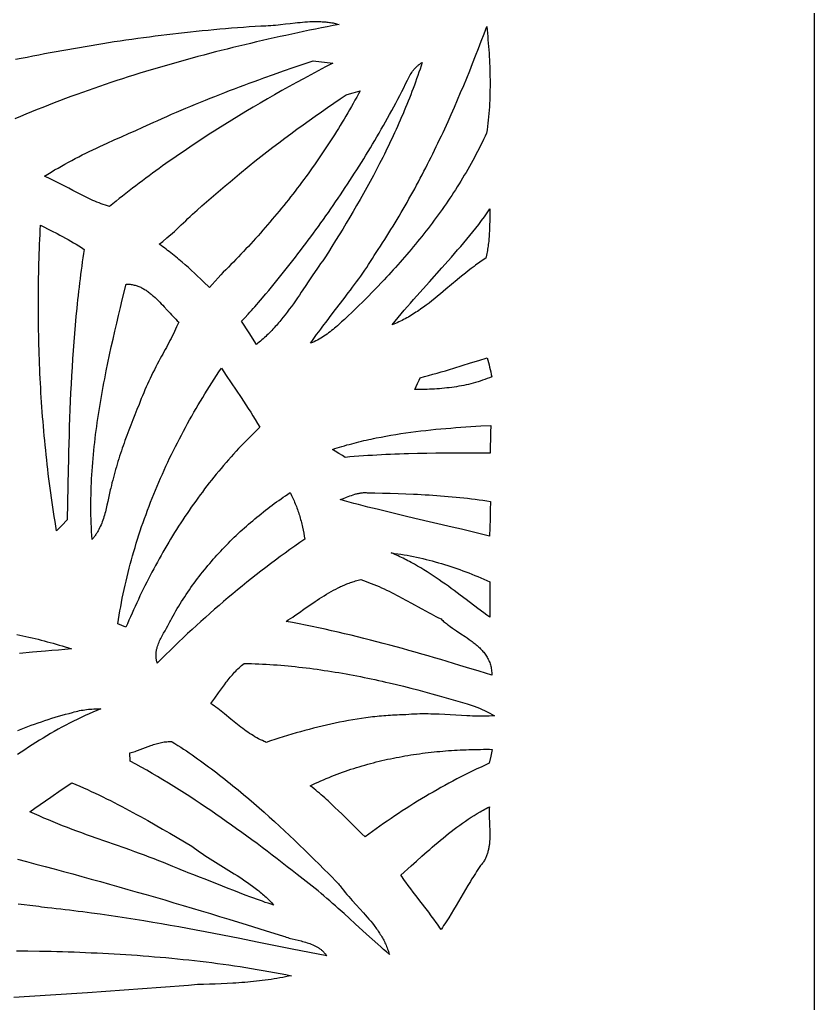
# Model space of a CAD drawing. Extents: x 138 to 547, y 3 to 737.
# Drawn here: x 429.5 to 546.6, y 251.5 to 396.3 of the extents above; entities that cross this region are included whole.
import ezdxf

# ---------------------------------------------------------------- set-up
doc = ezdxf.new("R2010")
doc.units = 0
doc.layers.add('LAYER_1', color=18, linetype='CONTINUOUS')

msp = doc.modelspace()

# ---------------------------------------------------------------- linework, layer by layer
at = {"layer": 'LAYER_1'}
for points in [[(138.38, 3), (546.62, 3), (546.62, 737.11), (138.38, 737.11)], [(479.42, 354.16), (479.02, 353.77), (478.61, 353.39), (477.8, 352.61), (477.39, 352.22), (476.98, 351.84), (476.77, 351.65), (476.57, 351.46), (476.36, 351.27), (476.14, 351.09), (475.93, 350.91), (475.71, 350.73), (475.5, 350.56), (475.28, 350.39), (475.05, 350.22), (474.83, 350.06), (474.6, 349.9), (474.37, 349.74), (474.14, 349.59), (473.9, 349.45), (473.66, 349.31), (473.42, 349.18), (473.17, 349.05), (472.92, 348.93), (472.67, 348.82), (472.54, 348.76), (472.41, 348.71), (472.71, 349.13), (473, 349.55), (473.3, 349.97), (473.61, 350.38), (473.91, 350.8), (474.22, 351.21), (474.84, 352.03), (475.46, 352.85), (476.09, 353.66), (477.34, 355.29), (477.96, 356.11), (478.27, 356.52), (478.58, 356.94), (478.89, 357.35), (479.19, 357.77), (479.49, 358.18), (479.79, 358.6), (480.09, 359.02), (480.38, 359.45), (480.67, 359.87), (480.95, 360.3), (481.23, 360.73), (481.51, 361.17), (481.78, 361.61), (482.05, 362.05), (482.37, 362.53), (482.69, 363.02), (483.01, 363.5), (483.32, 363.99), (483.64, 364.47), (483.94, 364.96), (484.25, 365.46), (484.55, 365.95), (484.86, 366.44), (485.16, 366.94), (485.45, 367.43), (485.75, 367.93), (486.04, 368.43), (486.33, 368.93), (486.62, 369.44), (486.9, 369.94), (487.18, 370.45), (487.46, 370.95), (487.74, 371.46), (488.02, 371.97), (488.29, 372.48), (488.57, 372.99), (488.84, 373.51), (489.1, 374.02), (489.37, 374.54), (489.63, 375.05), (489.89, 375.57), (490.15, 376.09), (490.41, 376.61), (490.67, 377.13), (490.92, 377.65), (491.17, 378.18), (491.42, 378.7), (491.67, 379.22), (491.92, 379.75), (492.16, 380.28), (492.65, 381.33), (493.12, 382.39), (493.59, 383.46), (494.05, 384.53), (494.51, 385.6), (494.96, 386.67), (495.41, 387.74), (495.85, 388.82), (496.28, 389.9), (496.71, 390.99), (497.13, 392.07), (497.54, 393.16), (497.96, 394.25), (498.36, 395.33), (498.46, 394.36), (498.5, 393.87), (498.54, 393.38), (498.58, 392.89), (498.62, 392.4), (498.65, 391.91), (498.69, 391.42), (498.72, 390.92), (498.74, 390.43), (498.77, 389.94), (498.79, 389.44), (498.8, 388.95), (498.82, 388.45), (498.83, 387.96), (498.84, 387.46), (498.84, 386.97), (498.84, 386.47), (498.83, 385.98), (498.82, 385.48), (498.81, 384.99), (498.79, 384.5), (498.77, 384), (498.74, 383.51), (498.71, 383.02), (498.67, 382.54), (498.63, 382.05), (498.58, 381.56), (498.52, 381.08), (498.46, 380.59), (498.4, 380.11), (498.33, 379.63), (498.11, 379.17), (497.9, 378.72), (497.68, 378.27), (497.46, 377.82), (497.23, 377.37), (497, 376.92), (496.77, 376.48), (496.53, 376.04), (496.3, 375.6), (496.05, 375.16), (495.81, 374.73), (495.56, 374.29), (495.31, 373.86), (495.05, 373.43), (494.8, 373), (494.54, 372.57), (494.27, 372.15), (494.01, 371.73), (493.74, 371.31), (493.47, 370.89), (493.19, 370.47), (492.92, 370.06), (492.64, 369.64), (492.36, 369.23), (492.07, 368.82), (491.78, 368.41), (491.49, 368.01), (491.2, 367.6), (490.91, 367.2), (490.61, 366.8), (490.31, 366.4), (490.01, 366.01), (489.71, 365.61), (489.4, 365.22), (489.09, 364.82), (488.78, 364.43), (488.47, 364.05), (488.16, 363.66), (487.84, 363.27), (487.52, 362.89), (487.2, 362.51), (486.88, 362.13), (486.56, 361.75), (486.23, 361.37), (485.91, 361), (485.58, 360.62), (485.25, 360.25), (484.92, 359.88), (484.58, 359.51), (484.25, 359.14), (483.91, 358.78), (483.57, 358.41), (483.23, 358.05), (482.89, 357.69), (482.21, 356.97), (481.52, 356.26), (480.82, 355.55), (480.13, 354.85)], [(475.69, 389.94), (474.61, 389.37), (473.53, 388.81), (472.45, 388.23), (471.38, 387.65), (470.31, 387.07), (469.24, 386.48), (468.17, 385.89), (467.11, 385.29), (466.05, 384.68), (464.99, 384.07), (463.94, 383.45), (462.89, 382.83), (461.84, 382.19), (460.8, 381.56), (459.76, 380.91), (458.72, 380.26), (458.2, 379.94), (457.69, 379.61), (457.17, 379.27), (456.66, 378.94), (456.15, 378.61), (455.64, 378.27), (455.13, 377.93), (454.62, 377.59), (454.11, 377.25), (453.61, 376.9), (453.1, 376.56), (452.6, 376.21), (452.09, 375.86), (451.59, 375.51), (451.09, 375.16), (450.59, 374.8), (450.1, 374.44), (449.6, 374.08), (449.1, 373.72), (448.61, 373.36), (448.12, 372.99), (447.63, 372.62), (447.14, 372.25), (446.65, 371.88), (446.16, 371.51), (445.68, 371.13), (445.19, 370.75), (444.71, 370.37), (444.23, 369.99), (443.75, 369.6), (443.27, 369.22), (442.8, 368.83), (442.48, 368.92), (442.17, 369.02), (441.86, 369.13), (441.55, 369.24), (441.24, 369.36), (440.93, 369.48), (440.63, 369.61), (440.33, 369.74), (440.03, 369.87), (439.73, 370.01), (439.43, 370.15), (439.13, 370.29), (438.83, 370.44), (438.54, 370.59), (437.95, 370.89), (437.36, 371.2), (436.78, 371.51), (436.19, 371.82), (435.6, 372.13), (435.01, 372.43), (434.72, 372.58), (434.42, 372.72), (434.12, 372.87), (433.82, 373.01), (433.52, 373.14), (433.22, 373.28), (433.71, 373.59), (434.2, 373.9), (434.7, 374.21), (435.2, 374.5), (435.7, 374.79), (436.21, 375.08), (436.72, 375.36), (437.23, 375.63), (437.74, 375.9), (438.25, 376.16), (438.77, 376.42), (439.29, 376.68), (439.81, 376.93), (440.33, 377.18), (440.85, 377.43), (441.38, 377.68), (441.9, 377.92), (442.43, 378.16), (443.48, 378.63), (444.54, 379.1), (445.6, 379.57), (446.66, 380.04), (447.71, 380.51), (448.77, 380.99), (449.29, 381.23), (449.82, 381.47), (450.52, 381.79), (451.23, 382.1), (451.93, 382.41), (452.64, 382.71), (453.34, 383.01), (454.05, 383.31), (454.76, 383.61), (455.47, 383.9), (456.18, 384.2), (456.9, 384.48), (457.61, 384.77), (458.32, 385.05), (459.04, 385.34), (459.76, 385.61), (460.47, 385.89), (461.19, 386.17), (461.91, 386.44), (462.63, 386.71), (463.35, 386.97), (464.07, 387.24), (464.79, 387.5), (465.52, 387.77), (466.96, 388.28), (468.41, 388.79), (469.86, 389.3), (471.32, 389.79), (472.77, 390.29)], [(474.48, 361.27), (474.19, 360.86), (473.89, 360.44), (473.6, 360.03), (473.31, 359.61), (472.74, 358.76), (472.17, 357.91), (471.6, 357.06), (471.03, 356.21), (470.75, 355.79), (470.46, 355.37), (470.16, 354.95), (469.87, 354.53), (469.57, 354.12), (469.27, 353.71), (468.97, 353.3), (468.66, 352.9), (468.34, 352.5), (468.02, 352.11), (467.86, 351.91), (467.7, 351.72), (467.53, 351.53), (467.37, 351.34), (467.2, 351.15), (467.03, 350.96), (466.86, 350.78), (466.68, 350.59), (466.51, 350.41), (466.33, 350.23), (466.15, 350.05), (465.97, 349.88), (465.79, 349.7), (465.6, 349.53), (465.42, 349.36), (465.23, 349.19), (465.04, 349.02), (464.84, 348.86), (464.65, 348.7), (464.45, 348.54), (463.35, 350.24), (462.24, 351.95), (462.73, 352.47), (463.23, 353.01), (463.48, 353.27), (463.72, 353.54), (463.97, 353.81), (464.21, 354.09), (465.02, 355.04), (465.83, 356), (466.23, 356.49), (466.63, 356.97), (467.03, 357.45), (467.43, 357.94), (467.82, 358.43), (468.22, 358.92), (468.61, 359.41), (469, 359.9), (469.39, 360.39), (469.78, 360.89), (470.16, 361.38), (470.55, 361.88), (470.93, 362.38), (471.31, 362.88), (471.69, 363.38), (472.07, 363.89), (472.44, 364.39), (472.82, 364.9), (473.19, 365.41), (473.56, 365.91), (473.93, 366.42), (474.29, 366.94), (474.66, 367.45), (475.02, 367.96), (475.38, 368.48), (475.74, 369), (476.1, 369.52), (476.46, 370.04), (476.81, 370.56), (477.16, 371.08), (477.51, 371.61), (477.86, 372.13), (478.2, 372.66), (478.55, 373.19), (478.89, 373.72), (479.23, 374.25), (479.56, 374.78), (479.9, 375.32), (480.23, 375.85), (480.56, 376.39), (480.89, 376.93), (481.22, 377.47), (481.54, 378.01), (481.86, 378.56), (482.18, 379.1), (482.5, 379.65), (482.82, 380.2), (483.13, 380.74), (483.44, 381.3), (483.75, 381.85), (484.05, 382.4), (484.36, 382.96), (484.66, 383.51), (484.96, 384.07), (485.25, 384.63), (485.55, 385.19), (485.84, 385.75), (486.13, 386.32), (486.41, 386.88), (486.7, 387.45), (486.79, 387.65), (486.88, 387.84), (486.98, 388.03), (487.09, 388.22), (487.2, 388.4), (487.32, 388.58), (487.44, 388.75), (487.51, 388.83), (487.57, 388.92), (487.64, 389), (487.71, 389.08), (487.78, 389.16), (487.85, 389.23), (487.92, 389.31), (488, 389.38), (488.07, 389.46), (488.15, 389.53), (488.23, 389.6), (488.32, 389.67), (488.4, 389.73), (488.48, 389.8), (488.57, 389.86), (488.66, 389.92), (488.75, 389.98), (488.84, 390.04), (488.69, 389.55), (488.53, 389.07), (488.37, 388.6), (488.2, 388.12), (488.03, 387.64), (487.86, 387.16), (487.69, 386.69), (487.51, 386.22), (487.34, 385.74), (487.15, 385.27), (486.97, 384.8), (486.79, 384.33), (486.6, 383.87), (486.41, 383.4), (486.21, 382.93), (486.02, 382.47), (485.82, 382.01), (485.62, 381.54), (485.41, 381.08), (485.21, 380.62), (485, 380.16), (484.79, 379.7), (484.58, 379.24), (484.37, 378.79), (484.15, 378.33), (483.93, 377.88), (483.71, 377.42), (483.49, 376.97), (483.27, 376.52), (483.04, 376.07), (482.81, 375.62), (482.58, 375.17), (482.12, 374.28), (481.65, 373.39), (481.17, 372.5), (480.68, 371.61), (480.19, 370.73), (479.7, 369.86), (479.19, 368.98), (478.69, 368.11), (478.18, 367.25), (477.66, 366.38), (477.14, 365.52), (476.61, 364.67), (476.09, 363.81), (475.55, 362.96), (475.02, 362.11)], [(457.52, 356.91), (456.64, 357.75), (456.19, 358.17), (455.75, 358.59), (455.3, 359.01), (454.85, 359.43), (454.4, 359.84), (453.94, 360.24), (453.48, 360.64), (453.02, 361.04), (452.78, 361.24), (452.55, 361.43), (452.31, 361.62), (452.07, 361.81), (451.83, 362), (451.59, 362.19), (451.35, 362.37), (451.11, 362.56), (450.86, 362.74), (450.62, 362.92), (450.37, 363.09), (450.12, 363.27), (450.63, 363.69), (451.24, 364.21), (452.36, 365.15), (452.69, 365.48), (453.02, 365.8), (453.34, 366.12), (453.68, 366.44), (454.01, 366.75), (454.34, 367.06), (454.68, 367.38), (455.01, 367.69), (455.35, 368), (455.69, 368.3), (456.37, 368.91), (457.06, 369.51), (457.75, 370.11), (458.44, 370.71), (459.14, 371.3), (459.84, 371.89), (460.54, 372.48), (461.94, 373.66), (463.34, 374.83), (464.21, 375.52), (465.09, 376.21), (465.96, 376.88), (466.84, 377.56), (467.73, 378.23), (468.62, 378.89), (469.51, 379.55), (470.4, 380.21), (471.3, 380.86), (472.2, 381.5), (473.1, 382.15), (474.01, 382.78), (474.92, 383.41), (475.83, 384.04), (476.74, 384.67), (477.66, 385.29), (478.12, 385.42), (478.68, 385.58), (479.71, 385.88), (479.46, 385.41), (479.2, 384.94), (478.94, 384.47), (478.68, 384), (478.41, 383.54), (478.15, 383.07), (477.88, 382.61), (477.61, 382.14), (477.33, 381.68), (477.06, 381.23), (476.78, 380.77), (476.5, 380.31), (476.21, 379.86), (475.93, 379.4), (475.64, 378.95), (475.35, 378.5), (475.06, 378.05), (474.77, 377.61), (474.47, 377.16), (474.17, 376.72), (473.87, 376.28), (473.57, 375.83), (473.27, 375.4), (472.96, 374.96), (472.65, 374.52), (472.34, 374.09), (472.03, 373.65), (471.72, 373.22), (471.4, 372.79), (471.08, 372.37), (470.76, 371.94), (470.44, 371.51), (470.11, 371.09), (469.79, 370.67), (469.46, 370.25), (469.13, 369.83), (468.8, 369.41), (468.46, 369), (468.13, 368.58), (467.79, 368.17), (467.45, 367.76), (467.11, 367.35), (466.77, 366.95), (466.42, 366.54), (466.07, 366.14), (465.72, 365.73), (465.37, 365.33), (465.02, 364.93), (464.67, 364.54), (464.31, 364.14), (463.96, 363.75), (463.6, 363.35), (463.24, 362.96), (462.87, 362.58), (462.51, 362.19), (462.15, 361.8), (461.78, 361.42), (461.41, 361.04), (461.04, 360.66), (460.67, 360.28), (460.29, 359.9), (459.92, 359.53), (459.54, 359.15), (459.16, 358.78), (458.79, 358.35), (458.34, 357.84), (457.89, 357.33)], [(498.21, 361.23), (497.99, 361.09), (497.77, 360.94), (497.55, 360.79), (497.34, 360.64), (497.12, 360.49), (496.91, 360.34), (496.69, 360.18), (496.48, 360.02), (496.06, 359.7), (495.64, 359.37), (495.22, 359.04), (494.81, 358.71), (494.4, 358.37), (493.99, 358.03), (493.17, 357.34), (492.35, 356.65), (491.94, 356.3), (491.53, 355.96), (491.12, 355.62), (490.71, 355.29), (490.29, 354.96), (489.87, 354.63), (489.45, 354.31), (489.23, 354.16), (489.02, 354), (488.8, 353.85), (488.59, 353.7), (488.37, 353.55), (488.15, 353.4), (487.93, 353.26), (487.71, 353.11), (487.49, 352.97), (487.26, 352.84), (487.04, 352.7), (486.81, 352.57), (486.58, 352.44), (486.35, 352.31), (486.11, 352.19), (485.88, 352.07), (485.64, 351.95), (485.4, 351.84), (485.16, 351.73), (484.92, 351.63), (484.68, 351.52), (484.43, 351.42), (484.87, 351.97), (485.31, 352.5), (485.76, 353.04), (486.21, 353.57), (486.66, 354.1), (487.12, 354.63), (487.58, 355.15), (488.04, 355.67), (488.97, 356.71), (489.9, 357.75), (491.76, 359.82), (492.69, 360.86), (493.15, 361.38), (493.61, 361.91), (494.07, 362.44), (494.52, 362.97), (494.98, 363.5), (495.42, 364.03), (495.87, 364.57), (496.3, 365.11), (496.74, 365.66), (497.17, 366.21), (497.59, 366.77), (498.01, 367.33), (498.22, 367.61), (498.42, 367.9), (498.63, 368.18), (498.83, 368.47), (498.81, 367.56), (498.79, 366.65), (498.78, 366.19), (498.77, 365.74), (498.75, 365.28), (498.73, 364.83), (498.7, 364.37), (498.68, 364.14), (498.66, 363.92), (498.64, 363.69), (498.62, 363.47), (498.59, 363.24), (498.56, 363.02), (498.53, 362.79), (498.49, 362.57), (498.46, 362.34), (498.41, 362.12), (498.37, 361.9), (498.32, 361.67), (498.27, 361.45)], [(436.56, 322.72), (435.77, 321.9), (434.99, 321.09), (434.87, 321.78), (434.76, 322.48), (434.65, 323.18), (434.54, 323.87), (434.44, 324.57), (434.33, 325.27), (434.23, 325.97), (434.14, 326.67), (434.04, 327.37), (433.95, 328.07), (433.86, 328.77), (433.77, 329.47), (433.69, 330.17), (433.61, 330.87), (433.53, 331.57), (433.45, 332.27), (433.38, 332.97), (433.31, 333.68), (433.24, 334.38), (433.17, 335.08), (433.11, 335.78), (433.05, 336.49), (432.99, 337.19), (432.93, 337.89), (432.88, 338.6), (432.83, 339.3), (432.78, 340.01), (432.73, 340.71), (432.69, 341.41), (432.65, 342.12), (432.61, 342.82), (432.57, 343.53), (432.54, 344.23), (432.51, 344.94), (432.48, 345.65), (432.45, 346.35), (432.42, 347.06), (432.4, 347.76), (432.38, 348.47), (432.36, 349.17), (432.35, 349.88), (432.33, 350.58), (432.32, 351.29), (432.31, 352), (432.31, 352.7), (432.3, 353.41), (432.3, 354.11), (432.3, 354.82), (432.31, 355.52), (432.31, 356.23), (432.32, 356.94), (432.33, 357.64), (432.34, 358.35), (432.35, 359.05), (432.37, 359.76), (432.39, 360.46), (432.41, 361.17), (432.43, 361.87), (432.46, 362.58), (432.49, 363.28), (432.52, 363.98), (432.55, 364.69), (432.58, 365.39), (432.62, 366.1), (434.25, 365.26), (435.07, 364.84), (435.48, 364.62), (435.88, 364.41), (436.29, 364.19), (436.69, 363.96), (437.09, 363.74), (437.48, 363.51), (437.88, 363.27), (438.27, 363.03), (438.66, 362.79), (439.04, 362.53), (438.95, 361.92), (438.86, 361.3), (438.77, 360.68), (438.69, 360.06), (438.6, 359.45), (438.52, 358.83), (438.44, 358.21), (438.37, 357.59), (438.29, 356.97), (438.22, 356.35), (438.15, 355.73), (438.08, 355.11), (438.02, 354.49), (437.95, 353.87), (437.83, 352.63), (437.72, 351.39), (437.62, 350.14), (437.52, 348.9), (437.43, 347.66), (437.34, 346.41), (437.26, 345.17), (437.19, 343.92), (437.12, 342.68), (437.06, 341.43), (437, 340.18), (436.95, 338.94), (436.9, 337.69), (436.86, 336.44), (436.82, 335.19), (436.78, 333.95), (436.75, 332.7), (436.72, 331.45), (436.69, 330.2), (436.64, 327.71), (436.6, 325.21)], [(442.96, 327.38), (442.9, 327.13), (442.85, 326.89), (442.73, 326.39), (442.52, 325.39), (442.41, 324.89), (442.29, 324.39), (442.23, 324.14), (442.17, 323.9), (442.1, 323.65), (442.03, 323.41), (441.96, 323.16), (441.88, 322.92), (441.8, 322.68), (441.72, 322.44), (441.63, 322.21), (441.53, 321.98), (441.43, 321.75), (441.32, 321.52), (441.21, 321.3), (441.09, 321.07), (441.03, 320.97), (440.97, 320.86), (440.9, 320.75), (440.83, 320.64), (440.76, 320.54), (440.69, 320.43), (440.62, 320.33), (440.54, 320.23), (440.46, 320.13), (440.38, 320.03), (440.3, 319.93), (440.21, 319.83), (440.17, 320.43), (440.14, 321.02), (440.11, 321.62), (440.08, 322.22), (440.07, 322.81), (440.05, 323.41), (440.04, 324), (440.04, 324.6), (440.04, 325.19), (440.05, 325.79), (440.06, 326.38), (440.08, 326.98), (440.1, 327.57), (440.12, 328.16), (440.15, 328.76), (440.18, 329.35), (440.22, 329.94), (440.26, 330.53), (440.31, 331.13), (440.36, 331.72), (440.42, 332.31), (440.47, 332.9), (440.54, 333.49), (440.6, 334.08), (440.67, 334.67), (440.74, 335.26), (440.82, 335.85), (440.9, 336.44), (440.98, 337.03), (441.07, 337.62), (441.16, 338.21), (441.25, 338.8), (441.34, 339.39), (441.44, 339.97), (441.54, 340.56), (441.64, 341.15), (441.75, 341.73), (441.86, 342.32), (441.97, 342.9), (442.08, 343.49), (442.19, 344.07), (442.31, 344.66), (442.55, 345.83), (442.79, 346.99), (443.05, 348.16), (443.31, 349.32), (443.57, 350.48), (443.84, 351.64), (444.11, 352.8), (444.38, 353.95), (444.66, 355.11), (445.22, 357.41), (445.38, 357.41), (445.53, 357.41), (445.68, 357.4), (445.83, 357.39), (445.98, 357.37), (446.13, 357.34), (446.27, 357.32), (446.42, 357.28), (446.56, 357.25), (446.7, 357.21), (446.84, 357.16), (446.98, 357.11), (447.11, 357.06), (447.25, 357), (447.38, 356.94), (447.52, 356.87), (447.65, 356.8), (447.78, 356.73), (447.91, 356.66), (448.04, 356.58), (448.16, 356.5), (448.29, 356.41), (448.42, 356.33), (448.54, 356.24), (448.66, 356.14), (448.78, 356.05), (448.91, 355.95), (449.03, 355.85), (449.14, 355.75), (449.26, 355.65), (449.5, 355.44), (449.73, 355.22), (449.96, 354.99), (450.18, 354.77), (450.41, 354.53), (450.63, 354.3), (450.85, 354.06), (451.28, 353.59), (451.71, 353.12), (451.92, 352.89), (452.14, 352.66), (452.35, 352.44), (452.56, 352.23), (452.77, 352.02), (452.99, 351.82), (452.67, 351.13), (452.51, 350.79), (452.35, 350.45), (452.19, 350.11), (452.03, 349.77), (451.86, 349.43), (451.69, 349.1), (451.52, 348.76), (451.35, 348.43), (451.17, 348.1), (450.99, 347.77), (450.81, 347.44), (450.62, 347.11), (450.44, 346.79), (450.25, 346.46), (450.03, 346.05), (449.82, 345.63), (449.6, 345.22), (449.4, 344.8), (449.19, 344.38), (448.98, 343.96), (448.78, 343.54), (448.59, 343.12), (448.39, 342.69), (448.2, 342.27), (448.01, 341.84), (447.83, 341.41), (447.65, 340.98), (447.47, 340.55), (447.3, 340.11), (447.14, 339.68), (446.82, 338.93), (446.51, 338.18), (446.21, 337.42), (445.91, 336.67), (445.62, 335.91), (445.34, 335.15), (445.06, 334.39), (444.92, 334.01), (444.79, 333.62), (444.66, 333.24), (444.53, 332.85), (444.4, 332.47), (444.27, 332.08), (444.15, 331.69), (444.03, 331.31), (443.91, 330.92), (443.79, 330.53), (443.68, 330.14), (443.57, 329.75), (443.46, 329.35), (443.36, 328.96), (443.25, 328.57), (443.15, 328.17), (443.06, 327.78)], [(499.1, 343.78), (498.76, 343.64), (498.43, 343.5), (498.09, 343.37), (497.75, 343.25), (497.41, 343.13), (497.07, 343.02), (496.72, 342.92), (496.38, 342.83), (496.03, 342.74), (495.68, 342.65), (495.32, 342.57), (494.97, 342.5), (494.62, 342.43), (494.26, 342.37), (493.9, 342.31), (493.54, 342.25), (493.19, 342.2), (492.83, 342.16), (492.47, 342.12), (492.11, 342.08), (491.75, 342.05), (491.38, 342.02), (491.02, 341.99), (490.66, 341.97), (490.3, 341.95), (489.94, 341.93), (489.58, 341.92), (489.22, 341.9), (488.86, 341.89), (488.5, 341.89), (487.78, 341.88), (488.17, 342.76), (488.38, 343.25), (488.55, 343.64), (489.18, 343.8), (489.8, 343.97), (490.42, 344.14), (491.04, 344.31), (491.65, 344.49), (492.27, 344.67), (492.88, 344.86), (493.5, 345.04), (494.73, 345.42), (495.95, 345.81), (497.18, 346.19), (498.41, 346.57), (498.6, 345.87), (498.7, 345.53), (498.78, 345.18), (498.87, 344.83), (498.95, 344.48), (499.03, 344.13)], [(445.21, 306.9), (444.01, 307.39), (444.11, 308.03), (444.21, 308.66), (444.32, 309.3), (444.43, 309.93), (444.55, 310.56), (444.67, 311.19), (444.8, 311.82), (444.93, 312.45), (445.07, 313.08), (445.22, 313.71), (445.36, 314.33), (445.52, 314.95), (445.68, 315.58), (445.84, 316.2), (446.01, 316.82), (446.18, 317.43), (446.36, 318.05), (446.54, 318.66), (446.72, 319.28), (446.92, 319.89), (447.11, 320.5), (447.31, 321.11), (447.52, 321.71), (447.73, 322.32), (447.94, 322.92), (448.16, 323.52), (448.38, 324.12), (448.61, 324.72), (448.84, 325.32), (449.07, 325.91), (449.31, 326.51), (449.55, 327.1), (449.8, 327.69), (450.05, 328.28), (450.31, 328.86), (450.57, 329.45), (450.83, 330.03), (451.1, 330.61), (451.37, 331.19), (451.64, 331.77), (451.92, 332.35), (452.2, 332.92), (452.49, 333.49), (452.78, 334.06), (453.07, 334.63), (453.37, 335.19), (453.67, 335.76), (453.97, 336.32), (454.28, 336.88), (454.59, 337.44), (454.9, 337.99), (455.22, 338.54), (455.54, 339.1), (455.86, 339.64), (456.19, 340.19), (456.52, 340.74), (456.85, 341.28), (457.19, 341.82), (457.53, 342.36), (457.87, 342.89), (458.21, 343.43), (458.56, 343.96), (458.91, 344.49), (459.27, 345.02), (459.99, 343.94), (460.72, 342.87), (461.45, 341.8), (462.17, 340.73), (462.52, 340.19), (462.88, 339.65), (463.23, 339.1), (463.58, 338.56), (463.92, 338.01), (464.26, 337.46), (464.6, 336.91), (464.93, 336.36), (464.53, 335.97), (464.13, 335.59), (463.74, 335.2), (463.35, 334.8), (462.96, 334.41), (462.57, 334.01), (462.19, 333.61), (461.81, 333.2), (461.43, 332.8), (461.06, 332.39), (460.69, 331.97), (460.32, 331.56), (459.95, 331.14), (459.59, 330.72), (459.23, 330.29), (458.88, 329.87), (458.52, 329.44), (458.17, 329.01), (457.83, 328.57), (457.48, 328.14), (457.14, 327.7), (456.8, 327.26), (456.47, 326.81), (456.13, 326.37), (455.8, 325.92), (455.48, 325.47), (455.15, 325.01), (454.83, 324.56), (454.52, 324.1), (454.2, 323.64), (453.89, 323.18), (453.58, 322.72), (453.28, 322.25), (452.97, 321.78), (452.67, 321.31), (452.38, 320.84), (452.08, 320.36), (451.79, 319.89), (451.5, 319.41), (451.21, 318.93), (450.93, 318.45), (450.65, 317.96), (450.38, 317.48), (450.1, 316.99), (449.83, 316.5), (449.56, 316.01), (449.3, 315.51), (449.03, 315.02), (448.77, 314.52), (448.52, 314.02), (448.26, 313.53), (448.01, 313.02), (447.76, 312.52), (447.52, 312.02), (447.27, 311.51), (447.03, 311), (446.8, 310.5), (446.56, 309.98), (446.33, 309.47), (446.1, 308.96), (445.87, 308.45), (445.65, 307.93), (445.43, 307.41)], [(498.85, 332.55), (496.18, 332.54), (493.51, 332.53), (492.17, 332.52), (490.84, 332.51), (489.51, 332.49), (488.17, 332.46), (486.84, 332.43), (486.17, 332.41), (485.51, 332.39), (484.84, 332.36), (484.17, 332.34), (483.51, 332.31), (482.84, 332.28), (482.18, 332.24), (481.51, 332.2), (480.84, 332.16), (480.18, 332.12), (479.51, 332.07), (478.85, 332.02), (478.18, 331.97), (477.52, 331.91), (477.09, 332.17), (476.57, 332.49), (476.05, 332.81), (475.62, 333.08), (475.98, 333.2), (476.33, 333.31), (476.68, 333.42), (477.03, 333.52), (477.39, 333.62), (477.74, 333.73), (478.1, 333.82), (478.46, 333.92), (478.81, 334.01), (479.17, 334.11), (479.53, 334.19), (479.89, 334.28), (480.25, 334.37), (480.61, 334.45), (480.97, 334.53), (481.33, 334.61), (481.69, 334.69), (482.05, 334.76), (482.78, 334.9), (483.5, 335.04), (484.23, 335.17), (484.96, 335.29), (485.69, 335.4), (486.43, 335.51), (487.16, 335.61), (487.9, 335.71), (488.63, 335.8), (489.37, 335.88), (490.11, 335.96), (490.85, 336.04), (491.58, 336.11), (492.32, 336.17), (493.06, 336.23), (493.8, 336.29), (494.54, 336.34), (495.28, 336.4), (496.01, 336.44), (496.75, 336.49), (497.49, 336.53), (498.96, 336.61), (498.92, 335.59), (498.89, 334.58), (498.86, 333.57)], [(471.55, 319.87), (470.82, 319.37), (470.09, 318.86), (469.37, 318.34), (468.65, 317.82), (467.94, 317.3), (467.22, 316.78), (466.51, 316.24), (465.81, 315.71), (465.1, 315.17), (464.4, 314.63), (463.71, 314.08), (463.01, 313.52), (462.32, 312.97), (461.64, 312.41), (460.95, 311.84), (460.27, 311.27), (459.59, 310.7), (458.92, 310.12), (458.25, 309.54), (457.58, 308.95), (456.92, 308.36), (456.25, 307.77), (455.6, 307.17), (454.94, 306.57), (454.29, 305.96), (453.64, 305.35), (453, 304.74), (452.35, 304.12), (451.72, 303.5), (451.08, 302.88), (450.45, 302.25), (449.82, 301.62), (449.79, 301.73), (449.76, 301.84), (449.73, 301.95), (449.71, 302.06), (449.69, 302.17), (449.67, 302.27), (449.66, 302.38), (449.65, 302.49), (449.65, 302.59), (449.64, 302.7), (449.64, 302.8), (449.64, 302.91), (449.65, 303.01), (449.66, 303.12), (449.67, 303.22), (449.68, 303.32), (449.69, 303.42), (449.71, 303.52), (449.73, 303.62), (449.75, 303.72), (449.78, 303.82), (449.8, 303.92), (449.86, 304.12), (449.93, 304.32), (450, 304.51), (450.08, 304.7), (450.16, 304.89), (450.25, 305.08), (450.34, 305.27), (450.44, 305.46), (450.54, 305.65), (450.75, 306.02), (450.96, 306.39), (451.17, 306.76), (451.37, 307.13), (451.47, 307.31), (451.57, 307.49), (451.66, 307.68), (451.75, 307.86), (451.95, 308.22), (452.15, 308.58), (452.35, 308.94), (452.56, 309.3), (452.77, 309.65), (452.98, 310), (453.19, 310.35), (453.41, 310.7), (453.63, 311.05), (453.86, 311.39), (454.08, 311.73), (454.31, 312.07), (454.55, 312.41), (454.78, 312.74), (455.02, 313.08), (455.26, 313.41), (455.5, 313.74), (455.75, 314.06), (456, 314.39), (456.25, 314.71), (456.5, 315.03), (456.76, 315.35), (457.01, 315.66), (457.27, 315.98), (457.54, 316.29), (457.8, 316.6), (458.07, 316.9), (458.34, 317.21), (458.61, 317.51), (458.89, 317.81), (459.17, 318.11), (459.45, 318.41), (459.73, 318.7), (460.01, 318.99), (460.3, 319.28), (460.58, 319.57), (460.87, 319.86), (461.17, 320.14), (461.46, 320.42), (461.76, 320.7), (462.05, 320.98), (462.35, 321.25), (462.66, 321.52), (462.96, 321.79), (463.26, 322.06), (463.57, 322.33), (463.88, 322.59), (464.19, 322.85), (464.51, 323.11), (464.82, 323.37), (465.14, 323.62), (465.45, 323.87), (465.77, 324.12), (466.09, 324.37), (466.42, 324.62), (466.74, 324.86), (467.06, 325.1), (467.39, 325.34), (467.72, 325.58), (468.05, 325.81), (468.38, 326.04), (468.71, 326.27), (469.05, 326.5), (469.38, 326.72), (469.49, 326.52), (469.59, 326.32), (469.69, 326.12), (469.79, 325.91), (469.88, 325.71), (469.97, 325.5), (470.06, 325.3), (470.15, 325.09), (470.23, 324.88), (470.32, 324.67), (470.39, 324.46), (470.47, 324.25), (470.54, 324.04), (470.62, 323.82), (470.69, 323.61), (470.75, 323.39), (470.82, 323.18), (470.88, 322.96), (470.94, 322.75), (471, 322.53), (471.06, 322.31), (471.11, 322.09), (471.16, 321.87), (471.21, 321.65), (471.31, 321.21), (471.39, 320.76), (471.47, 320.32)], [(498.77, 320.31), (497.4, 320.65), (496.02, 320.99), (494.64, 321.32), (493.26, 321.64), (487.74, 322.93), (486.36, 323.26), (484.98, 323.59), (483.6, 323.92), (482.23, 324.26), (480.85, 324.6), (480.16, 324.78), (479.48, 324.96), (478.79, 325.14), (478.11, 325.32), (477.42, 325.5), (476.74, 325.69), (476.98, 325.77), (477.23, 325.86), (477.71, 326.05), (478.2, 326.24), (478.44, 326.32), (478.69, 326.41), (478.94, 326.49), (479.06, 326.52), (479.19, 326.55), (479.31, 326.59), (479.44, 326.61), (479.56, 326.64), (479.69, 326.66), (479.82, 326.68), (479.94, 326.7), (480.07, 326.71), (480.2, 326.72), (480.33, 326.73), (480.46, 326.73), (480.59, 326.72), (480.72, 326.71), (481.86, 326.69), (483.01, 326.66), (484.15, 326.63), (485.29, 326.59), (486.43, 326.55), (487.57, 326.5), (488.14, 326.47), (488.71, 326.45), (489.28, 326.41), (489.85, 326.38), (490.42, 326.34), (490.99, 326.31), (491.55, 326.26), (492.12, 326.22), (492.69, 326.17), (493.26, 326.12), (493.83, 326.07), (494.39, 326.01), (494.96, 325.95), (495.53, 325.88), (496.09, 325.82), (496.66, 325.74), (497.23, 325.67), (497.79, 325.59), (498.36, 325.5), (498.92, 325.41), (498.88, 324.14), (498.84, 322.86)], [(498.81, 308.38), (498.37, 308.7), (497.94, 309.03), (497.06, 309.68), (495.33, 310.99), (494.45, 311.64), (493.58, 312.29), (493.14, 312.61), (492.7, 312.93), (492.26, 313.25), (491.81, 313.56), (491.37, 313.87), (490.92, 314.17), (490.47, 314.47), (490.01, 314.77), (489.56, 315.06), (489.1, 315.35), (488.64, 315.63), (488.17, 315.9), (487.7, 316.17), (487.23, 316.43), (486.99, 316.56), (486.75, 316.69), (486.51, 316.81), (486.27, 316.94), (486.03, 317.06), (485.78, 317.18), (485.54, 317.29), (485.29, 317.41), (485.05, 317.52), (484.8, 317.63), (484.55, 317.74), (484.3, 317.84), (484.77, 317.78), (485.24, 317.72), (485.7, 317.64), (486.17, 317.57), (486.64, 317.49), (487.1, 317.4), (487.56, 317.31), (488.03, 317.21), (488.49, 317.11), (488.95, 317), (489.41, 316.89), (489.87, 316.78), (490.33, 316.66), (490.78, 316.53), (491.24, 316.4), (491.69, 316.27), (492.14, 316.13), (492.6, 315.99), (493.05, 315.84), (493.5, 315.69), (493.95, 315.54), (494.39, 315.38), (494.84, 315.22), (495.28, 315.06), (495.73, 314.89), (496.17, 314.71), (496.61, 314.54), (497.05, 314.36), (497.49, 314.17), (497.92, 313.99), (498.36, 313.8), (498.79, 313.6), (498.79, 312.3), (498.8, 310.99)], [(499.1, 299.84), (497.23, 300.42), (495.35, 301), (494.41, 301.29), (493.48, 301.57), (492.54, 301.86), (491.6, 302.14), (490.66, 302.41), (489.72, 302.69), (488.78, 302.96), (487.83, 303.23), (486.89, 303.5), (485.95, 303.76), (485, 304.02), (484.06, 304.28), (483.11, 304.53), (482.16, 304.78), (481.22, 305.02), (480.27, 305.26), (479.32, 305.5), (478.36, 305.73), (477.41, 305.95), (476.46, 306.18), (475.5, 306.39), (474.55, 306.6), (473.59, 306.81), (472.63, 307.01), (471.67, 307.21), (470.71, 307.4), (469.75, 307.58), (468.79, 307.76), (469.12, 307.97), (469.45, 308.19), (469.77, 308.41), (470.1, 308.64), (470.76, 309.09), (471.41, 309.55), (472.07, 310.01), (472.73, 310.46), (473.06, 310.69), (473.39, 310.91), (473.73, 311.13), (474.07, 311.34), (474.4, 311.55), (474.74, 311.76), (475.08, 311.96), (475.43, 312.16), (475.77, 312.35), (476.12, 312.53), (476.48, 312.71), (476.65, 312.8), (476.83, 312.88), (477.01, 312.96), (477.19, 313.04), (477.37, 313.12), (477.55, 313.2), (477.73, 313.27), (477.91, 313.34), (478.1, 313.41), (478.28, 313.48), (478.47, 313.54), (478.65, 313.6), (478.84, 313.66), (479.03, 313.72), (479.22, 313.77), (479.41, 313.82), (479.6, 313.87), (479.8, 313.91), (480.19, 313.79), (480.58, 313.65), (480.96, 313.51), (481.35, 313.36), (481.73, 313.21), (482.11, 313.05), (482.49, 312.89), (482.86, 312.72), (483.23, 312.55), (483.6, 312.37), (483.97, 312.19), (484.34, 312.01), (484.71, 311.82), (485.08, 311.63), (485.44, 311.44), (485.81, 311.25), (486.53, 310.85), (487.25, 310.45), (488.7, 309.66), (489.43, 309.26), (489.79, 309.06), (490.15, 308.87), (490.52, 308.68), (490.88, 308.49), (491.25, 308.31), (491.62, 308.12), (491.74, 308), (491.87, 307.88), (492, 307.77), (492.14, 307.65), (492.28, 307.54), (492.41, 307.43), (492.56, 307.32), (492.7, 307.21), (492.99, 306.99), (493.29, 306.78), (493.6, 306.57), (493.91, 306.36), (494.53, 305.95), (495.16, 305.54), (495.47, 305.33), (495.77, 305.11), (496.07, 304.9), (496.22, 304.79), (496.37, 304.68), (496.51, 304.56), (496.65, 304.45), (496.79, 304.33), (496.93, 304.22), (497.06, 304.1), (497.19, 303.98), (497.32, 303.85), (497.45, 303.73), (497.57, 303.6), (497.69, 303.47), (497.8, 303.34), (497.91, 303.21), (498.02, 303.07), (498.13, 302.93), (498.22, 302.79), (498.32, 302.64), (498.41, 302.5), (498.49, 302.34), (498.58, 302.19), (498.65, 302.03), (498.72, 301.87), (498.79, 301.71), (498.84, 301.54), (498.9, 301.36), (498.94, 301.19), (498.99, 301.01), (499.02, 300.82), (499.05, 300.64), (499.07, 300.44), (499.09, 300.25), (499.1, 300.05)], [(486.46, 294.02), (486.13, 294.01), (485.81, 294.01), (485.48, 294), (485.15, 293.98), (484.82, 293.97), (484.49, 293.95), (484.16, 293.93), (483.83, 293.91), (483.51, 293.88), (483.18, 293.86), (482.85, 293.83), (482.52, 293.8), (482.2, 293.77), (481.87, 293.73), (481.54, 293.7), (481.22, 293.66), (480.56, 293.57), (479.91, 293.48), (479.26, 293.38), (478.61, 293.28), (477.97, 293.17), (477.32, 293.05), (476.67, 292.92), (476.03, 292.79), (475.38, 292.65), (474.74, 292.5), (474.1, 292.35), (473.46, 292.2), (472.82, 292.03), (472.18, 291.87), (471.54, 291.69), (470.91, 291.52), (470.27, 291.34), (469.64, 291.15), (469.01, 290.96), (468.38, 290.77), (467.75, 290.57), (467.12, 290.37), (466.5, 290.16), (465.87, 289.96), (465.73, 290.02), (465.59, 290.08), (465.3, 290.21), (465.03, 290.34), (464.75, 290.49), (464.48, 290.63), (464.21, 290.79), (463.94, 290.95), (463.68, 291.11), (463.42, 291.28), (463.16, 291.45), (462.91, 291.63), (462.65, 291.81), (462.4, 292), (462.15, 292.18), (461.9, 292.37), (461.65, 292.57), (461.16, 292.96), (460.67, 293.35), (459.7, 294.15), (459.21, 294.54), (458.72, 294.94), (458.47, 295.13), (458.22, 295.32), (457.97, 295.5), (457.72, 295.69), (458.01, 296.07), (458.29, 296.46), (458.85, 297.24), (459.13, 297.64), (459.41, 298.03), (459.7, 298.42), (459.99, 298.8), (460.13, 298.99), (460.28, 299.18), (460.43, 299.37), (460.58, 299.55), (460.74, 299.74), (460.89, 299.92), (461.05, 300.1), (461.21, 300.27), (461.38, 300.45), (461.54, 300.62), (461.71, 300.79), (461.88, 300.95), (462.06, 301.11), (462.24, 301.27), (462.42, 301.43), (462.61, 301.58), (463.15, 301.57), (463.69, 301.55), (464.23, 301.54), (464.77, 301.51), (465.31, 301.49), (465.85, 301.46), (466.39, 301.43), (466.93, 301.39), (467.46, 301.35), (468, 301.31), (468.54, 301.27), (469.08, 301.22), (469.61, 301.17), (470.15, 301.11), (470.69, 301.05), (471.22, 300.99), (471.76, 300.93), (472.29, 300.86), (472.83, 300.79), (473.36, 300.72), (473.9, 300.64), (474.43, 300.56), (474.97, 300.48), (475.5, 300.4), (476.03, 300.31), (476.57, 300.22), (477.1, 300.13), (477.63, 300.04), (478.16, 299.94), (478.69, 299.84), (479.22, 299.74), (479.76, 299.63), (480.29, 299.53), (480.82, 299.42), (481.35, 299.31), (481.87, 299.19), (482.4, 299.08), (482.93, 298.96), (483.46, 298.84), (483.99, 298.72), (485.04, 298.47), (486.09, 298.21), (487.15, 297.95), (488.19, 297.68), (489.24, 297.4), (490.29, 297.12), (491.33, 296.83), (492.37, 296.53), (493.41, 296.23), (494.45, 295.93), (495.49, 295.62), (496.52, 295.3), (496.91, 295.14), (497.29, 294.98), (497.67, 294.8), (498.04, 294.63), (498.42, 294.45), (498.79, 294.26), (499.16, 294.07), (499.52, 293.87), (499.12, 293.84), (498.71, 293.82), (498.3, 293.81), (497.89, 293.81), (497.48, 293.81), (497.08, 293.81), (496.67, 293.82), (496.26, 293.83), (495.85, 293.84), (495.44, 293.86), (494.63, 293.9), (492.99, 294), (492.18, 294.05), (491.36, 294.09), (490.95, 294.11), (490.55, 294.12), (490.14, 294.13), (489.73, 294.14), (489.32, 294.15), (488.91, 294.15), (488.51, 294.14), (488.1, 294.13), (487.69, 294.11), (487.28, 294.09), (486.87, 294.06)], [(484.01, 258.75), (483.59, 259.12), (483.17, 259.49), (482.74, 259.86), (482.33, 260.23), (481.49, 260.98), (480.66, 261.74), (478.99, 263.25), (478.16, 264.01), (477.33, 264.76), (476.49, 265.51), (476.07, 265.88), (475.65, 266.26), (475.23, 266.63), (474.8, 266.99), (474.38, 267.36), (473.95, 267.72), (473.52, 268.08), (473.09, 268.44), (472.65, 268.79), (472.21, 269.14), (471.77, 269.49), (471.33, 269.83), (470.88, 270.17), (470.43, 270.51), (469.7, 271.08), (468.97, 271.65), (468.23, 272.23), (467.49, 272.8), (466.75, 273.36), (466.01, 273.93), (465.27, 274.49), (464.52, 275.05), (463.77, 275.6), (463.02, 276.15), (462.27, 276.7), (461.51, 277.25), (460.75, 277.79), (459.99, 278.33), (459.23, 278.86), (458.47, 279.39), (457.7, 279.92), (456.93, 280.44), (456.16, 280.96), (455.38, 281.47), (454.6, 281.98), (453.82, 282.48), (453.04, 282.98), (452.25, 283.47), (451.46, 283.96), (450.66, 284.44), (449.87, 284.92), (449.07, 285.39), (448.26, 285.86), (447.46, 286.32), (446.65, 286.77), (445.83, 287.21), (445.77, 288.41), (445.96, 288.46), (446.16, 288.51), (446.35, 288.57), (446.54, 288.63), (446.74, 288.69), (446.93, 288.76), (447.32, 288.9), (447.7, 289.05), (448.09, 289.19), (448.48, 289.34), (448.86, 289.49), (449.06, 289.56), (449.25, 289.62), (449.44, 289.69), (449.64, 289.75), (449.83, 289.8), (450.03, 289.86), (450.23, 289.91), (450.42, 289.95), (450.62, 289.99), (450.82, 290.02), (451.01, 290.05), (451.21, 290.06), (451.41, 290.08), (451.61, 290.08), (451.71, 290.08), (451.81, 290.08), (451.91, 290.07), (452.01, 290.06), (452.43, 289.79), (452.86, 289.52), (453.28, 289.24), (453.7, 288.97), (454.11, 288.69), (454.53, 288.4), (454.94, 288.12), (455.35, 287.83), (455.76, 287.54), (456.17, 287.25), (456.58, 286.96), (456.99, 286.66), (457.39, 286.36), (457.79, 286.06), (458.19, 285.76), (458.59, 285.45), (458.99, 285.15), (459.39, 284.84), (459.79, 284.53), (460.18, 284.21), (460.57, 283.9), (460.96, 283.58), (461.35, 283.27), (461.74, 282.95), (462.13, 282.62), (462.52, 282.3), (463.29, 281.65), (464.05, 280.99), (464.81, 280.33), (465.57, 279.66), (466.32, 278.99), (467.07, 278.31), (467.82, 277.62), (468.56, 276.93), (469.29, 276.24), (470.03, 275.54), (470.76, 274.84), (471.49, 274.14), (472.21, 273.43), (472.94, 272.73), (473.66, 272.02), (474.37, 271.3), (475.09, 270.59), (476.52, 269.15), (476.63, 268.99), (476.75, 268.83), (476.87, 268.67), (476.99, 268.51), (477.24, 268.19), (477.49, 267.88), (477.75, 267.57), (478.02, 267.27), (478.28, 266.96), (478.55, 266.66), (479.1, 266.06), (479.65, 265.46), (480.2, 264.86), (480.47, 264.56), (480.74, 264.25), (481, 263.95), (481.26, 263.64), (481.52, 263.32), (481.76, 263.01), (481.89, 262.85), (482.01, 262.68), (482.12, 262.52), (482.24, 262.36), (482.35, 262.19), (482.47, 262.03), (482.58, 261.86), (482.68, 261.69), (482.79, 261.52), (482.89, 261.35), (482.99, 261.18), (483.09, 261), (483.18, 260.82), (483.27, 260.65), (483.36, 260.47), (483.45, 260.28), (483.53, 260.1), (483.61, 259.91), (483.69, 259.72), (483.76, 259.53), (483.83, 259.34), (483.89, 259.15), (483.95, 258.95)], [(498.73, 286.89), (498.12, 286.61), (497.52, 286.33), (496.92, 286.05), (496.32, 285.76), (495.73, 285.47), (495.13, 285.17), (494.54, 284.87), (493.95, 284.57), (493.36, 284.26), (492.78, 283.95), (492.19, 283.63), (491.61, 283.31), (491.03, 282.98), (490.46, 282.65), (489.88, 282.32), (489.31, 281.98), (488.74, 281.64), (488.17, 281.29), (487.6, 280.94), (487.04, 280.59), (486.48, 280.23), (485.92, 279.87), (485.36, 279.5), (484.81, 279.13), (484.26, 278.76), (483.71, 278.38), (483.16, 278), (482.61, 277.61), (482.07, 277.23), (481.53, 276.83), (480.99, 276.44), (480.45, 276.04), (479.95, 276.51), (479.45, 276.99), (478.96, 277.47), (478.47, 277.96), (477.48, 278.93), (476.99, 279.42), (476.5, 279.9), (476, 280.38), (475.5, 280.86), (475.25, 281.1), (475, 281.33), (474.74, 281.56), (474.49, 281.79), (474.23, 282.02), (473.97, 282.25), (473.71, 282.47), (473.44, 282.7), (473.18, 282.91), (472.91, 283.13), (472.64, 283.34), (472.36, 283.56), (472.75, 283.74), (473.14, 283.93), (473.53, 284.11), (473.93, 284.29), (474.32, 284.46), (474.72, 284.63), (475.12, 284.8), (475.52, 284.96), (475.92, 285.12), (476.32, 285.27), (476.72, 285.42), (477.13, 285.57), (477.53, 285.71), (477.94, 285.85), (478.35, 285.99), (478.76, 286.12), (479.17, 286.25), (479.58, 286.38), (480, 286.5), (480.41, 286.62), (480.83, 286.74), (481.24, 286.85), (481.66, 286.96), (482.08, 287.07), (482.5, 287.17), (482.92, 287.27), (483.34, 287.37), (483.76, 287.46), (484.18, 287.55), (484.61, 287.64), (485.03, 287.72), (485.46, 287.8), (485.88, 287.88), (486.31, 287.96), (486.73, 288.03), (487.16, 288.1), (487.59, 288.16), (488.01, 288.23), (488.44, 288.29), (488.87, 288.35), (489.3, 288.4), (489.73, 288.45), (490.16, 288.5), (490.59, 288.55), (491.02, 288.59), (491.45, 288.63), (491.88, 288.67), (492.3, 288.7), (492.73, 288.74), (493.16, 288.77), (493.59, 288.8), (494.02, 288.82), (494.45, 288.84), (494.88, 288.86), (495.31, 288.88), (495.74, 288.9), (496.17, 288.91), (496.6, 288.92), (497.03, 288.93), (497.46, 288.93), (497.88, 288.94), (498.31, 288.94), (498.74, 288.94), (499.16, 288.93), (498.94, 287.91)], [(467, 265.99), (466.58, 266.13), (466.15, 266.27), (465.72, 266.41), (465.3, 266.56), (464.87, 266.71), (464.45, 266.86), (464.03, 267.02), (463.6, 267.17), (462.76, 267.49), (461.92, 267.82), (461.08, 268.14), (460.24, 268.47), (458.57, 269.14), (457.73, 269.48), (456.89, 269.81), (456.05, 270.13), (455.21, 270.46), (454.36, 270.77), (453.94, 270.93), (453.52, 271.08), (453.17, 271.24), (452.83, 271.39), (452.13, 271.69), (451.44, 271.98), (450.74, 272.26), (450.04, 272.54), (449.34, 272.81), (448.63, 273.08), (447.93, 273.34), (447.22, 273.6), (446.51, 273.86), (445.8, 274.12), (445.09, 274.37), (443.67, 274.87), (442.25, 275.36), (440.83, 275.86), (440.12, 276.11), (439.41, 276.37), (438.7, 276.62), (437.99, 276.88), (437.29, 277.15), (436.58, 277.41), (435.88, 277.68), (435.18, 277.96), (434.48, 278.24), (433.79, 278.53), (433.09, 278.82), (432.4, 279.13), (432.06, 279.28), (431.71, 279.44), (431.37, 279.59), (431.03, 279.75), (431.8, 280.29), (432.57, 280.83), (433.35, 281.36), (434.12, 281.89), (435.68, 282.95), (437.24, 284), (437.82, 283.76), (438.39, 283.51), (438.96, 283.26), (439.53, 283), (440.1, 282.74), (440.67, 282.48), (441.23, 282.21), (441.79, 281.94), (442.35, 281.66), (442.91, 281.38), (443.47, 281.1), (444.02, 280.82), (444.58, 280.53), (445.13, 280.24), (445.68, 279.94), (446.24, 279.65), (446.78, 279.35), (447.33, 279.05), (447.88, 278.74), (448.43, 278.44), (449.52, 277.82), (450.6, 277.2), (451.69, 276.57), (452.77, 275.94), (454.93, 274.68), (455.11, 274.53), (455.3, 274.39), (455.67, 274.12), (456.05, 273.85), (456.44, 273.58), (456.82, 273.32), (457.21, 273.06), (457.6, 272.81), (458, 272.56), (458.39, 272.31), (458.79, 272.07), (459.58, 271.58), (460.38, 271.09), (461.17, 270.6), (461.57, 270.35), (461.96, 270.1), (462.35, 269.85), (462.73, 269.59), (463.12, 269.33), (463.5, 269.06), (463.87, 268.79), (464.24, 268.51), (464.43, 268.37), (464.61, 268.22), (464.79, 268.08), (464.97, 267.93), (465.15, 267.78), (465.33, 267.63), (465.5, 267.48), (465.68, 267.32), (465.85, 267.16), (466.02, 267), (466.19, 266.84), (466.35, 266.67), (466.52, 266.51), (466.68, 266.34), (466.84, 266.16)], [(497.45, 271.82), (497.26, 271.53), (497.06, 271.25), (496.87, 270.96), (496.68, 270.67), (496.49, 270.38), (496.31, 270.09), (496.12, 269.8), (495.94, 269.5), (495.58, 268.91), (495.23, 268.31), (494.88, 267.72), (494.53, 267.12), (493.83, 265.92), (493.47, 265.33), (493.12, 264.74), (492.76, 264.15), (492.57, 263.85), (492.39, 263.56), (492.2, 263.27), (492.01, 262.98), (491.82, 262.69), (491.63, 262.41), (491.45, 262.67), (491.28, 262.92), (491.1, 263.18), (490.92, 263.43), (490.56, 263.94), (490.19, 264.44), (489.82, 264.94), (489.44, 265.43), (488.68, 266.41), (487.91, 267.4), (487.53, 267.89), (487.16, 268.39), (486.79, 268.89), (486.42, 269.39), (486.24, 269.64), (486.06, 269.9), (485.88, 270.15), (485.7, 270.41), (487.24, 271.8), (488.01, 272.49), (488.78, 273.19), (489.56, 273.87), (489.95, 274.21), (490.34, 274.55), (490.73, 274.89), (491.13, 275.22), (491.52, 275.55), (491.92, 275.88), (492.33, 276.21), (492.73, 276.53), (493.14, 276.84), (493.55, 277.16), (493.96, 277.47), (494.38, 277.77), (494.8, 278.07), (495.22, 278.36), (495.64, 278.65), (496.07, 278.93), (496.51, 279.21), (496.95, 279.48), (497.39, 279.74), (497.61, 279.87), (497.84, 280), (498.06, 280.12), (498.29, 280.24), (498.52, 280.37), (498.74, 280.49), (498.73, 280.21), (498.72, 279.94), (498.72, 279.66), (498.72, 279.38), (498.72, 279.1), (498.73, 278.82), (498.75, 278.25), (498.78, 277.68), (498.8, 277.1), (498.8, 276.82), (498.81, 276.53), (498.81, 276.24), (498.8, 275.96), (498.79, 275.68), (498.78, 275.4), (498.75, 275.12), (498.74, 274.98), (498.72, 274.84), (498.7, 274.71), (498.68, 274.57), (498.66, 274.43), (498.63, 274.3), (498.6, 274.17), (498.57, 274.03), (498.54, 273.9), (498.5, 273.77), (498.46, 273.64), (498.42, 273.51), (498.37, 273.38), (498.33, 273.25), (498.27, 273.13), (498.22, 273), (498.16, 272.88), (498.1, 272.75), (498.03, 272.63), (497.96, 272.51), (497.89, 272.39), (497.81, 272.28), (497.73, 272.16), (497.64, 272.04), (497.55, 271.93)]]:
    msp.add_lwpolyline(points, close=True, dxfattribs=at)
for points in [[(428.94, 390.5), (429.79, 390.67), (430.64, 390.84), (431.5, 391.01), (432.35, 391.17), (433.21, 391.34), (434.06, 391.5), (434.92, 391.65), (435.77, 391.81), (436.63, 391.96), (437.49, 392.11), (438.34, 392.26), (439.2, 392.41), (440.06, 392.55), (440.92, 392.69), (441.78, 392.83), (442.63, 392.96), (443.49, 393.1), (444.35, 393.23), (445.21, 393.35), (446.07, 393.48), (446.94, 393.6), (447.8, 393.71), (448.66, 393.83), (449.52, 393.94), (450.38, 394.05), (451.25, 394.16), (452.11, 394.26), (452.97, 394.36), (453.84, 394.46), (454.7, 394.55), (455.57, 394.64), (456.43, 394.73), (457.3, 394.81), (458.16, 394.89), (459.03, 394.97), (459.89, 395.05), (460.76, 395.12), (461.63, 395.19), (462.5, 395.25), (463.36, 395.31), (464.23, 395.37), (465.1, 395.42), (465.46, 395.43), (465.82, 395.44), (466.18, 395.46), (466.54, 395.48), (466.9, 395.51), (467.26, 395.54), (467.62, 395.58), (467.98, 395.62), (468.7, 395.7), (469.42, 395.79), (470.14, 395.87), (470.5, 395.91), (470.86, 395.94), (471.22, 395.98), (471.58, 396.01), (471.94, 396.03), (472.3, 396.05), (472.66, 396.06), (473.02, 396.07), (473.38, 396.07), (473.56, 396.07), (473.74, 396.06), (473.92, 396.05), (474.1, 396.04), (474.28, 396.03), (474.46, 396.02), (474.64, 396), (474.81, 395.98), (474.99, 395.96), (475.17, 395.94), (475.35, 395.91), (475.53, 395.88), (475.71, 395.85), (475.89, 395.81), (476.07, 395.77), (476.24, 395.73), (476.42, 395.68), (476.6, 395.63), (475.73, 395.46), (474.86, 395.29), (473.99, 395.12), (473.12, 394.94), (472.25, 394.77), (471.38, 394.58), (470.51, 394.4), (469.64, 394.22), (468.77, 394.03), (467.9, 393.84), (467.03, 393.65), (466.16, 393.45), (465.3, 393.25), (464.43, 393.05), (463.56, 392.85), (462.7, 392.65), (461.83, 392.44), (460.97, 392.23), (460.1, 392.01), (459.24, 391.8), (458.38, 391.58), (457.52, 391.35), (456.66, 391.13), (455.8, 390.9), (454.94, 390.67), (454.08, 390.43), (453.22, 390.2), (452.36, 389.95), (451.51, 389.71), (450.65, 389.46), (449.8, 389.21), (448.94, 388.96), (448.09, 388.7), (447.24, 388.44), (446.39, 388.17), (445.54, 387.91), (444.69, 387.63), (443.85, 387.36), (443, 387.08), (442.16, 386.8), (441.31, 386.51), (440.47, 386.22), (439.63, 385.93), (438.79, 385.63), (437.95, 385.33), (437.11, 385.02), (436.28, 384.71), (435.44, 384.4), (434.61, 384.08), (433.78, 383.76), (432.95, 383.43), (432.12, 383.1), (431.29, 382.77), (430.47, 382.43), (429.65, 382.09), (428.82, 381.74)], [(429.11, 305.85), (429.57, 305.76), (430.02, 305.66), (430.47, 305.56), (430.92, 305.46), (431.37, 305.35), (431.82, 305.24), (432.27, 305.13), (432.71, 305.02), (433.16, 304.9), (433.61, 304.78), (434.05, 304.66), (434.5, 304.54), (434.94, 304.41), (435.39, 304.28), (435.83, 304.15), (436.27, 304.02), (436.72, 303.88), (437.16, 303.74), (436.2, 303.64), (435.25, 303.55), (434.29, 303.46), (433.34, 303.37), (431.42, 303.21), (429.5, 303.04)], [(429.26, 291.69), (429.75, 291.89), (430.25, 292.09), (430.75, 292.28), (431.24, 292.47), (431.74, 292.65), (432.25, 292.83), (432.75, 293), (433.25, 293.17), (433.76, 293.34), (434.27, 293.5), (434.78, 293.65), (435.29, 293.81), (435.8, 293.95), (436.31, 294.1), (436.82, 294.23), (437.34, 294.37), (437.59, 294.44), (437.85, 294.51), (438.1, 294.57), (438.36, 294.63), (438.62, 294.68), (438.88, 294.72), (439.15, 294.76), (439.41, 294.79), (439.67, 294.82), (439.93, 294.84), (440.2, 294.86), (440.46, 294.87), (440.73, 294.89), (440.99, 294.9), (441.25, 294.9), (441.52, 294.91), (440.93, 294.66), (440.35, 294.41), (439.77, 294.15), (439.19, 293.89), (438.61, 293.62), (438.04, 293.34), (437.47, 293.06), (436.9, 292.77), (436.33, 292.48), (435.77, 292.18), (435.21, 291.88), (434.65, 291.56), (434.1, 291.25), (433.54, 290.93), (432.99, 290.6), (432.45, 290.27), (431.91, 289.93), (431.37, 289.58), (430.83, 289.23), (430.3, 288.88), (429.77, 288.52), (429.24, 288.15)], [(429.21, 272.75), (430.57, 272.4), (431.93, 272.04), (433.29, 271.68), (434.65, 271.32), (436.01, 270.95), (437.37, 270.59), (438.72, 270.21), (440.08, 269.84), (441.44, 269.46), (442.79, 269.08), (444.15, 268.7), (445.5, 268.32), (446.85, 267.93), (448.2, 267.54), (449.55, 267.15), (450.91, 266.76), (452.26, 266.36), (453.61, 265.96), (454.95, 265.56), (456.3, 265.16), (457.65, 264.75), (459, 264.34), (460.35, 263.94), (463.04, 263.11), (465.73, 262.28), (468.42, 261.44), (468.62, 261.37), (468.83, 261.29), (469.04, 261.23), (469.25, 261.16), (469.47, 261.1), (469.68, 261.05), (470.12, 260.93), (471.01, 260.72), (471.23, 260.66), (471.45, 260.6), (471.66, 260.54), (471.88, 260.47), (472.09, 260.41), (472.31, 260.33), (472.51, 260.25), (472.72, 260.17), (472.92, 260.08), (473.02, 260.03), (473.12, 259.98), (473.22, 259.93), (473.31, 259.88), (473.41, 259.82), (473.5, 259.77), (473.59, 259.71), (473.68, 259.65), (473.77, 259.58), (473.86, 259.52), (473.95, 259.45), (474.03, 259.38), (474.12, 259.3), (474.2, 259.23), (474.28, 259.15), (474.36, 259.07), (474.43, 258.98), (474.51, 258.9), (474.58, 258.81), (474.65, 258.71), (474.72, 258.62), (474.79, 258.52), (472.23, 259.02), (469.67, 259.54), (464.55, 260.56), (461.98, 261.07), (460.7, 261.32), (459.42, 261.57), (458.14, 261.82), (456.86, 262.06), (455.57, 262.31), (454.29, 262.54), (453.01, 262.78), (451.72, 263.01), (450.43, 263.23), (449.15, 263.45), (447.86, 263.67), (446.57, 263.88), (445.28, 264.08), (443.99, 264.28), (442.7, 264.47), (441.41, 264.65), (440.12, 264.83), (438.83, 265), (438.18, 265.08), (437.53, 265.16), (436.88, 265.24), (436.23, 265.31), (435.59, 265.39), (434.94, 265.46), (434.29, 265.53), (433.64, 265.59), (433.21, 265.66), (432.78, 265.72), (432.35, 265.78), (431.91, 265.83), (431.48, 265.88), (431.05, 265.93), (430.19, 266.03), (429.32, 266.12)], [(429.08, 259.29), (430.77, 259.27), (432.47, 259.24), (433.32, 259.22), (434.17, 259.2), (435.02, 259.18), (435.87, 259.15), (436.71, 259.13), (437.56, 259.1), (438.41, 259.07), (439.26, 259.03), (440.1, 259), (440.95, 258.96), (441.8, 258.92), (442.65, 258.87), (443.49, 258.83), (444.34, 258.78), (445.19, 258.72), (446.03, 258.67), (446.88, 258.61), (447.72, 258.55), (448.57, 258.48), (449.41, 258.41), (450.26, 258.34), (451.1, 258.27), (451.95, 258.19), (452.79, 258.11), (453.63, 258.02), (454.48, 257.93), (455.32, 257.84), (456.16, 257.74), (457, 257.64), (457.85, 257.54), (458.69, 257.43), (459.53, 257.31), (460.37, 257.2), (461.21, 257.07), (462.05, 256.95), (462.89, 256.82), (463.72, 256.68), (464.56, 256.54), (465.4, 256.4), (466.24, 256.25), (467.07, 256.1), (467.91, 255.94), (468.74, 255.78), (469.58, 255.61), (469.15, 255.52), (468.73, 255.44), (468.3, 255.35), (467.87, 255.28), (467.44, 255.2), (467.02, 255.13), (466.59, 255.07), (466.16, 255.01), (465.73, 254.95), (465.29, 254.89), (464.86, 254.84), (464.43, 254.79), (464, 254.75), (463.57, 254.7), (463.14, 254.66), (462.7, 254.63), (462.27, 254.59), (461.84, 254.56), (461.4, 254.53), (460.97, 254.5), (460.1, 254.45), (459.23, 254.41), (458.37, 254.37), (457.5, 254.35), (456.63, 254.32), (455.76, 254.3), (454.41, 254.19), (453.06, 254.08), (451.71, 253.98), (450.35, 253.88), (447.65, 253.68), (444.94, 253.48), (442.23, 253.29), (439.52, 253.11), (434.11, 252.75), (428.69, 252.39)]]:
    msp.add_lwpolyline(points, dxfattribs=at)

doc.saveas('drawing.dxf')
